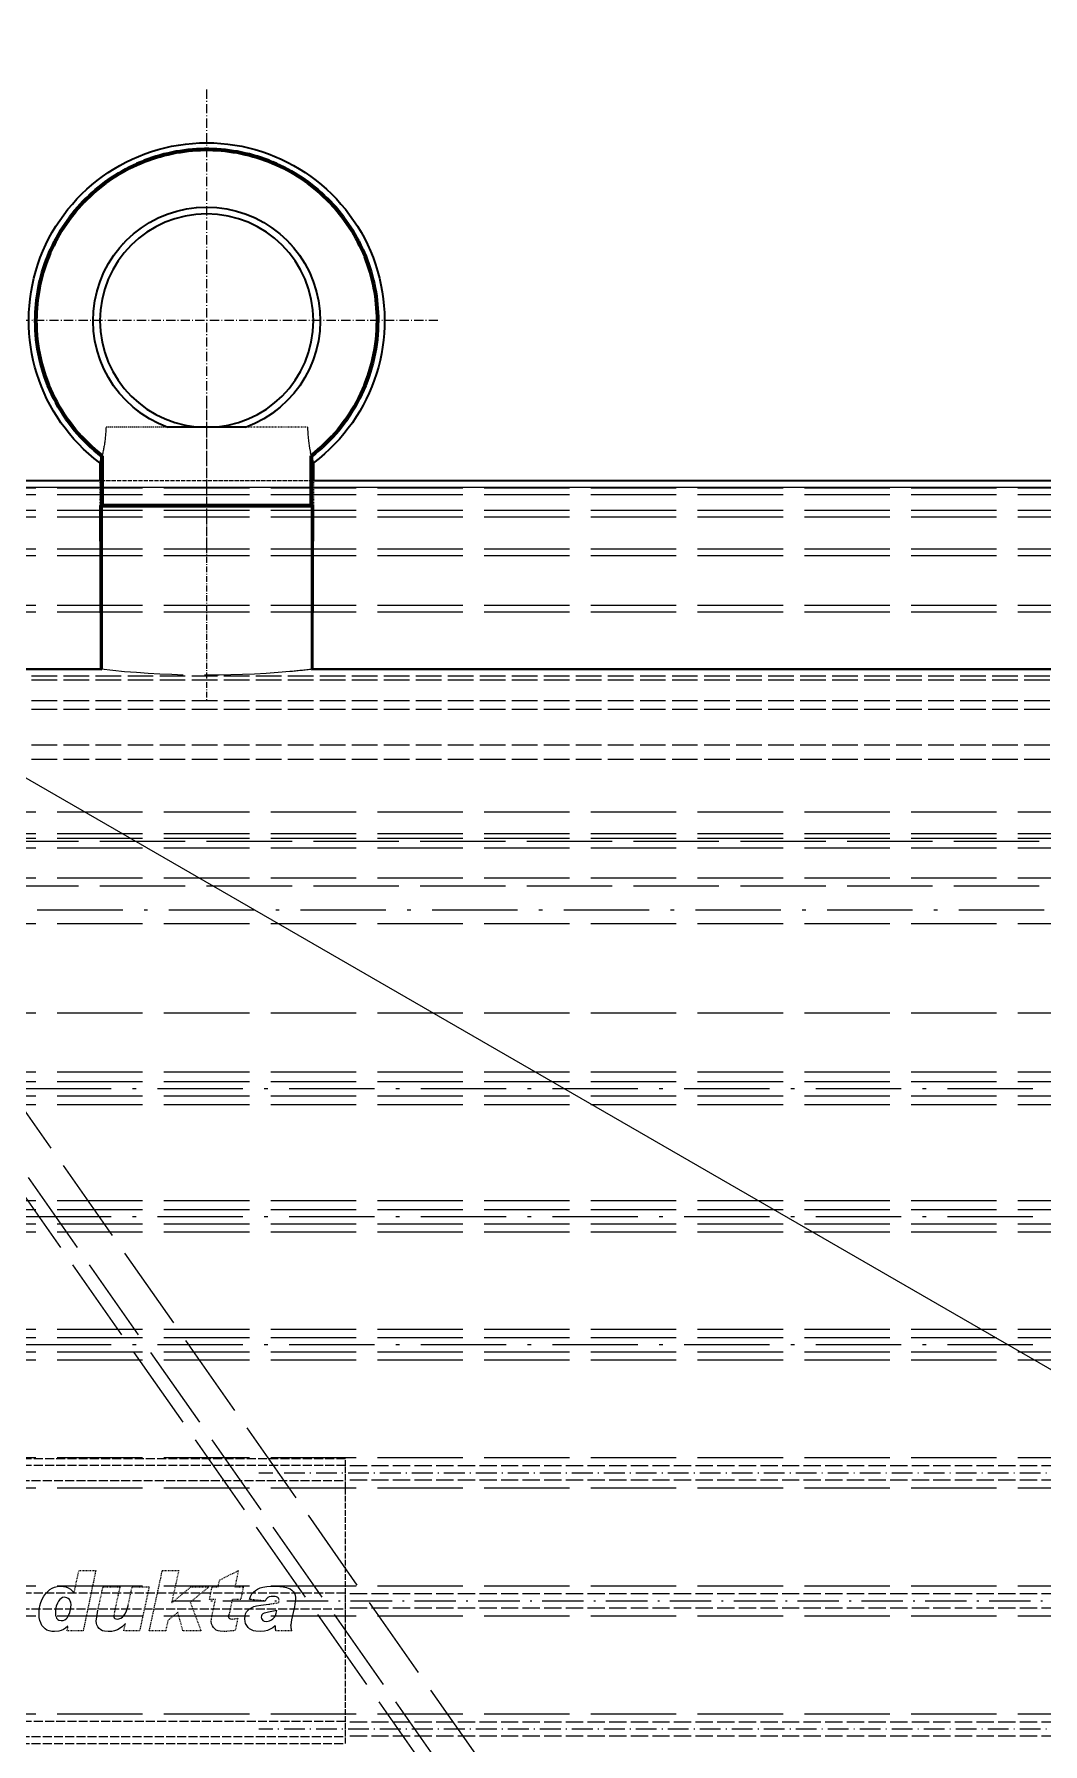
# Model space of a CAD drawing. Header units: millimetres. Extents: x 5532 to 37795, y 3716 to 26531.
# Drawn here: x 17116.1 to 17257.8, y 12642.5 to 12882.8 of the extents above; entities that cross this region are included whole.
import ezdxf

# ---------------------------------------------------------------- set-up
doc = ezdxf.new("R2010")
doc.units = ezdxf.units.MM
doc.linetypes.add('DASHDOT', pattern=[18.5, 12, -3, 0.5, -3])
doc.linetypes.add('DASHED', pattern=[15, 12, -3])

# ---------------------------------------------------------------- blocks, each defined once
blk = doc.blocks.new('A$C55E021B5')
at = {"color": 7, "linetype": 'DASHED', "lineweight": 13}
for p, q in [((135.74, 250.5), (580, 884.97)), ((138.08, 250.5), (580, 881.62)), ((173.83, 313.61), (426.95, 675.11)), ((165.85, 627.66), (471.85, 627.66)), ((165.85, 627.57), (471.85, 627.57)), ((165.85, 626.62), (471.85, 626.62)), ((165.85, 626.62), (471.85, 626.62)), ((165.85, 624.42), (471.85, 624.42)), ((165.85, 623.46), (471.85, 623.46)), ((165.85, 623.46), (471.85, 623.46)), ((165.85, 619), (471.85, 619)), ((165.85, 618.04), (471.85, 618.04)), ((165.85, 618.04), (471.85, 618.04)), ((165.85, 611.07), (471.85, 611.07)), ((165.85, 610.11), (471.85, 610.11)), ((165.85, 610.11), (471.85, 610.11)), ((165.85, 581.99), (471.85, 581.99)), ((165.85, 578.96), (471.85, 578.96)), ((165.85, 578.33), (471.85, 578.33)), ((471.85, 577.95), (165.85, 577.95)), ((165.85, 576.96), (471.85, 576.96)), ((165.85, 572.75), (471.85, 572.75)), ((471.85, 571.67), (165.85, 571.67)), ((165.85, 566.32), (471.85, 566.32)), ((165.85, 553.76), (471.85, 553.76)), ((165.85, 545.47), (471.85, 545.47)), ((165.85, 544.11), (471.85, 544.11)), ((165.85, 542.11), (471.85, 542.11)), ((165.85, 540.89), (471.85, 540.89)), ((165.85, 527.36), (471.85, 527.36)), ((165.85, 526.11), (471.85, 526.11)), ((165.85, 524.11), (471.85, 524.11)), ((165.85, 522.95), (471.85, 522.95)), ((165.85, 509.29), (471.85, 509.29)), ((165.85, 508.11), (471.85, 508.11)), ((165.85, 506.11), (471.85, 506.11)), ((165.85, 504.99), (471.85, 504.99)), ((165.85, 491.25), (471.85, 491.25)), ((165.85, 487), (471.85, 487)), ((165.85, 473.23), (471.85, 473.23)), ((165.85, 469), (471.85, 469)), ((165.85, 455.22), (471.85, 455.22))]:
    blk.add_line(p, q, dxfattribs=at)
at = {"color": 7, "linetype": 'DASHDOT', "lineweight": 13, "ltscale": 0.108333}
blk.add_line((306.85, 683.61), (306.85, 618.61), dxfattribs=at)
at = {"color": 7, "lineweight": 140, "ltscale": 0.00096096}
for p, q in [((296.53, 672.83), (297.05, 673.07)), ((316.65, 673.07), (317.17, 672.83))]:
    blk.add_line(p, q, dxfattribs=at)
at = {"color": 7, "lineweight": 140, "ltscale": 0.000961319}
for p, q in [((297.05, 673.07), (297.58, 673.3)), ((309.44, 675.02), (310.01, 674.95))]:
    blk.add_line(p, q, dxfattribs=at)
at = {"color": 7, "lineweight": 140, "ltscale": 0.000960982}
for p, q in [((297.58, 673.3), (298.12, 673.51)), ((315.58, 673.51), (316.12, 673.3))]:
    blk.add_line(p, q, dxfattribs=at)
at = {"color": 7, "lineweight": 140, "ltscale": 0.000961041}
for p, q in [((298.12, 673.51), (298.66, 673.72)), ((315.04, 673.72), (315.58, 673.51))]:
    blk.add_line(p, q, dxfattribs=at)
at = {"color": 7, "lineweight": 140, "ltscale": 0.000960803}
for p, q in [((298.66, 673.72), (299.2, 673.91)), ((314.5, 673.91), (315.04, 673.72))]:
    blk.add_line(p, q, dxfattribs=at)
at = {"color": 7, "lineweight": 140, "ltscale": 0.000961}
for p, q in [((299.2, 673.91), (299.75, 674.08)), ((313.95, 674.08), (314.5, 673.91))]:
    blk.add_line(p, q, dxfattribs=at)
at = {"color": 7, "lineweight": 140, "ltscale": 0.00096052}
blk.add_line((299.75, 674.08), (300.3, 674.25), dxfattribs=at)
at = {"color": 7, "lineweight": 140, "ltscale": 0.000960892}
for p, q in [((300.3, 674.25), (300.86, 674.4)), ((312.84, 674.4), (313.4, 674.25))]:
    blk.add_line(p, q, dxfattribs=at)
at = {"color": 7, "lineweight": 140, "ltscale": 0.000961387}
blk.add_line((300.86, 674.4), (301.42, 674.53), dxfattribs=at)
at = {"color": 7, "lineweight": 140, "ltscale": 0.000960677}
for p, q in [((301.42, 674.53), (301.98, 674.66)), ((311.72, 674.66), (312.28, 674.53))]:
    blk.add_line(p, q, dxfattribs=at)
at = {"color": 7, "lineweight": 140, "ltscale": 0.000960606}
blk.add_line((301.98, 674.66), (302.55, 674.77), dxfattribs=at)
at = {"color": 7, "lineweight": 140, "ltscale": 0.000961148}
blk.add_line((302.55, 674.77), (303.12, 674.86), dxfattribs=at)
at = {"color": 7, "lineweight": 140, "ltscale": 0.0009613}
for p, q in [((303.12, 674.86), (303.69, 674.95)), ((294.01, 671.44), (294.5, 671.74))]:
    blk.add_line(p, q, dxfattribs=at)
at = {"color": 7, "lineweight": 140, "ltscale": 0.000960562}
blk.add_line((303.69, 674.95), (304.26, 675.02), dxfattribs=at)
at = {"color": 7, "lineweight": 140, "ltscale": 0.000961133}
blk.add_line((304.26, 675.02), (304.83, 675.07), dxfattribs=at)
at = {"color": 7, "lineweight": 140, "ltscale": 0.000960736}
blk.add_line((304.83, 675.07), (305.41, 675.11), dxfattribs=at)
at = {"color": 7, "lineweight": 140, "ltscale": 0.000960887}
for p, q in [((305.41, 675.11), (305.98, 675.14)), ((307.71, 675.14), (308.29, 675.11))]:
    blk.add_line(p, q, dxfattribs=at)
at = {"color": 7, "lineweight": 140, "ltscale": 0.000961585}
blk.add_line((305.98, 675.14), (306.56, 675.15), dxfattribs=at)
at = {"color": 7, "lineweight": 140, "ltscale": 0.000960541}
blk.add_line((306.56, 675.15), (307.14, 675.15), dxfattribs=at)
at = {"color": 7, "lineweight": 140, "ltscale": 0.000960823}
blk.add_line((307.14, 675.15), (307.71, 675.14), dxfattribs=at)
at = {"color": 7, "lineweight": 140, "ltscale": 0.000961497}
blk.add_line((308.29, 675.11), (308.86, 675.07), dxfattribs=at)
at = {"color": 7, "lineweight": 140, "ltscale": 0.000960374}
blk.add_line((308.86, 675.07), (309.44, 675.02), dxfattribs=at)
at = {"color": 7, "lineweight": 140, "ltscale": 0.0009606}
blk.add_line((310.01, 674.95), (310.58, 674.86), dxfattribs=at)
at = {"color": 7, "lineweight": 140, "ltscale": 0.000961084}
blk.add_line((310.58, 674.86), (311.15, 674.77), dxfattribs=at)
at = {"color": 7, "lineweight": 140, "ltscale": 0.000961355}
blk.add_line((311.15, 674.77), (311.72, 674.66), dxfattribs=at)
at = {"color": 7, "lineweight": 140, "ltscale": 0.000960646}
blk.add_line((312.28, 674.53), (312.84, 674.4), dxfattribs=at)
at = {"color": 7, "lineweight": 140, "ltscale": 0.000961252}
blk.add_line((313.4, 674.25), (313.95, 674.08), dxfattribs=at)
at = {"color": 7, "lineweight": 140, "ltscale": 0.00096077}
blk.add_line((316.12, 673.3), (316.65, 673.07), dxfattribs=at)
at = {"color": 7, "lineweight": 140, "ltscale": 0.000960651}
blk.add_line((292.58, 670.46), (293.05, 670.8), dxfattribs=at)
at = {"color": 7, "lineweight": 140, "ltscale": 0.000960943}
for p, q in [((293.05, 670.8), (293.52, 671.12)), ((320.18, 671.12), (320.65, 670.8))]:
    blk.add_line(p, q, dxfattribs=at)
at = {"color": 7, "lineweight": 140, "ltscale": 0.00096117}
blk.add_line((293.52, 671.12), (294.01, 671.44), dxfattribs=at)
at = {"color": 7, "lineweight": 140, "ltscale": 0.000960728}
blk.add_line((294.5, 671.74), (294.99, 672.03), dxfattribs=at)
at = {"color": 7, "lineweight": 140, "ltscale": 0.000960718}
for p, q in [((294.99, 672.03), (295.5, 672.31)), ((318.2, 672.31), (318.7, 672.03))]:
    blk.add_line(p, q, dxfattribs=at)
at = {"color": 7, "lineweight": 140, "ltscale": 0.000960768}
blk.add_line((295.5, 672.31), (296.01, 672.57), dxfattribs=at)
at = {"color": 7, "lineweight": 140, "ltscale": 0.00096101}
blk.add_line((296.01, 672.57), (296.53, 672.83), dxfattribs=at)
at = {"color": 7, "lineweight": 140, "ltscale": 0.000960843}
blk.add_line((317.17, 672.83), (317.69, 672.57), dxfattribs=at)
at = {"color": 7, "lineweight": 140, "ltscale": 0.000961445}
blk.add_line((317.69, 672.57), (318.2, 672.31), dxfattribs=at)
at = {"color": 7, "lineweight": 140, "ltscale": 0.00096092}
blk.add_line((318.7, 672.03), (319.2, 671.74), dxfattribs=at)
at = {"color": 7, "lineweight": 140, "ltscale": 0.000961101}
blk.add_line((319.2, 671.74), (319.69, 671.44), dxfattribs=at)
at = {"color": 7, "lineweight": 140, "ltscale": 0.00096053}
blk.add_line((319.69, 671.44), (320.18, 671.12), dxfattribs=at)
at = {"color": 7, "lineweight": 140, "ltscale": 0.00096127}
blk.add_line((320.65, 670.8), (321.12, 670.46), dxfattribs=at)
at = {"color": 7, "lineweight": 140, "ltscale": 0.00096056}
blk.add_line((289.55, 667.8), (289.95, 668.21), dxfattribs=at)
at = {"color": 7, "lineweight": 140, "ltscale": 0.000961508}
blk.add_line((289.95, 668.21), (290.37, 668.62), dxfattribs=at)
at = {"color": 7, "lineweight": 140, "ltscale": 0.000960587}
blk.add_line((290.37, 668.62), (290.79, 669.01), dxfattribs=at)
at = {"color": 7, "lineweight": 140, "ltscale": 0.000960731}
blk.add_line((290.79, 669.01), (291.22, 669.39), dxfattribs=at)
at = {"color": 7, "lineweight": 140, "ltscale": 0.000960922}
for p, q in [((291.22, 669.39), (291.67, 669.75)), ((322.03, 669.75), (322.47, 669.39))]:
    blk.add_line(p, q, dxfattribs=at)
at = {"color": 7, "lineweight": 140, "ltscale": 0.000961077}
for p, q in [((291.67, 669.75), (292.12, 670.11)), ((321.58, 670.11), (322.03, 669.75))]:
    blk.add_line(p, q, dxfattribs=at)
at = {"color": 7, "lineweight": 140, "ltscale": 0.000961081}
blk.add_line((292.12, 670.11), (292.58, 670.46), dxfattribs=at)
at = {"color": 7, "lineweight": 140, "ltscale": 0.000960473}
blk.add_line((321.12, 670.46), (321.58, 670.11), dxfattribs=at)
at = {"color": 7, "lineweight": 140, "ltscale": 0.000961305}
blk.add_line((322.47, 669.39), (322.91, 669.01), dxfattribs=at)
at = {"color": 7, "lineweight": 140, "ltscale": 0.000960845}
blk.add_line((322.91, 669.01), (323.33, 668.62), dxfattribs=at)
at = {"color": 7, "lineweight": 140, "ltscale": 0.000961243}
blk.add_line((323.33, 668.62), (323.75, 668.21), dxfattribs=at)
at = {"color": 7, "lineweight": 140, "ltscale": 0.000960832}
blk.add_line((323.75, 668.21), (324.15, 667.8), dxfattribs=at)
at = {"color": 7, "lineweight": 140, "ltscale": 0.000960822}
blk.add_line((287.67, 665.62), (288.03, 666.07), dxfattribs=at)
at = {"color": 7, "lineweight": 140, "ltscale": 0.000960987}
blk.add_line((288.03, 666.07), (288.39, 666.52), dxfattribs=at)
at = {"color": 7, "lineweight": 140, "ltscale": 0.000961004}
blk.add_line((288.39, 666.52), (288.76, 666.96), dxfattribs=at)
at = {"color": 7, "lineweight": 140, "ltscale": 0.000960876}
blk.add_line((288.76, 666.96), (289.15, 667.39), dxfattribs=at)
at = {"color": 7, "lineweight": 140, "ltscale": 0.000961239}
blk.add_line((289.15, 667.39), (289.55, 667.8), dxfattribs=at)
at = {"color": 7, "lineweight": 13, "ltscale": 0.001247}
for p, q in [((300.66, 665.82), (299.97, 665.51)), ((302.06, 666.33), (301.35, 666.09)), ((304.24, 666.86), (303.51, 666.72)), ((304.98, 666.96), (304.24, 666.86)), ((305.73, 667.03), (304.98, 666.96)), ((306.47, 667.07), (305.73, 667.03)), ((307.22, 667.07), (306.47, 667.07)), ((307.97, 667.03), (307.22, 667.07)), ((308.71, 666.96), (307.97, 667.03)), ((309.46, 666.86), (308.71, 666.96)), ((310.92, 666.54), (310.19, 666.72)), ((311.64, 666.33), (310.92, 666.54)), ((312.35, 666.09), (311.64, 666.33)), ((313.04, 665.82), (312.35, 666.09)), ((313.72, 665.51), (313.04, 665.82)), ((296.82, 663.52), (296.25, 663.04)), ((297.41, 663.98), (296.82, 663.52)), ((298.02, 664.41), (297.41, 663.98)), ((298.65, 664.81), (298.02, 664.41)), ((299.31, 665.17), (298.65, 664.81)), ((299.97, 665.51), (299.31, 665.17)), ((314.39, 665.17), (313.72, 665.51)), ((315.04, 664.81), (314.39, 665.17)), ((315.68, 664.41), (315.04, 664.81)), ((316.29, 663.98), (315.68, 664.41)), ((316.88, 663.52), (316.29, 663.98)), ((317.45, 663.04), (316.88, 663.52)), ((294.68, 661.43), (294.21, 660.85)), ((295.18, 661.99), (294.68, 661.43)), ((296.25, 663.04), (295.7, 662.53)), ((318, 662.53), (317.45, 663.04)), ((318.52, 661.99), (318, 662.53)), ((319.02, 661.43), (318.52, 661.99)), ((319.49, 660.85), (319.02, 661.43)), ((292.97, 658.98), (292.61, 658.32)), ((293.35, 659.63), (292.97, 658.98)), ((293.77, 660.25), (293.35, 659.63)), ((294.21, 660.85), (293.77, 660.25)), ((319.93, 660.25), (319.49, 660.85)), ((320.35, 659.63), (319.93, 660.25)), ((320.73, 658.98), (320.35, 659.63)), ((321.08, 658.32), (320.73, 658.98)), ((291.74, 656.26), (291.52, 655.54)), ((292, 656.96), (291.74, 656.26)), ((292.29, 657.65), (292, 656.96)), ((292.61, 658.32), (292.29, 657.65)), ((321.41, 657.65), (321.08, 658.32)), ((321.7, 656.96), (321.41, 657.65)), ((321.95, 656.26), (321.7, 656.96)), ((322.18, 655.54), (321.95, 656.26)), ((291.17, 654.09), (291.05, 653.35)), ((291.33, 654.82), (291.17, 654.09)), ((291.52, 655.54), (291.33, 654.82)), ((322.37, 654.82), (322.18, 655.54)), ((322.53, 654.09), (322.37, 654.82)), ((322.65, 653.35), (322.53, 654.09)), ((290.91, 651.86), (290.89, 651.11)), ((290.96, 652.61), (290.91, 651.86)), ((291.05, 653.35), (290.96, 652.61)), ((322.74, 652.61), (322.65, 653.35)), ((322.79, 651.86), (322.74, 652.61)), ((322.81, 651.11), (322.79, 651.86))]:
    blk.add_line(p, q, dxfattribs=at)
at = {"color": 7, "lineweight": 13, "ltscale": 0.001246}
for p, q in [((301.35, 666.09), (300.66, 665.82)), ((303.51, 666.72), (302.78, 666.54)), ((310.19, 666.72), (309.46, 666.86))]:
    blk.add_line(p, q, dxfattribs=at)
at = {"color": 7, "lineweight": 13, "ltscale": 0.001248}
for p, q in [((302.78, 666.54), (302.06, 666.33)), ((295.7, 662.53), (295.18, 661.99))]:
    blk.add_line(p, q, dxfattribs=at)
at = {"color": 7, "lineweight": 140, "ltscale": 0.000960438}
blk.add_line((324.15, 667.8), (324.55, 667.39), dxfattribs=at)
at = {"color": 7, "lineweight": 140, "ltscale": 0.000961386}
blk.add_line((324.55, 667.39), (324.93, 666.96), dxfattribs=at)
at = {"color": 7, "lineweight": 140, "ltscale": 0.000960508}
blk.add_line((324.93, 666.96), (325.31, 666.52), dxfattribs=at)
at = {"color": 7, "lineweight": 140, "ltscale": 0.000961469}
blk.add_line((325.31, 666.52), (325.67, 666.07), dxfattribs=at)
at = {"color": 7, "lineweight": 140, "ltscale": 0.000960354}
blk.add_line((325.67, 666.07), (326.02, 665.62), dxfattribs=at)
at = {"color": 7, "lineweight": 140, "ltscale": 0.000961566}
blk.add_line((286.08, 663.22), (286.37, 663.71), dxfattribs=at)
at = {"color": 7, "lineweight": 140, "ltscale": 0.000960439}
blk.add_line((286.37, 663.71), (286.68, 664.2), dxfattribs=at)
at = {"color": 7, "lineweight": 140, "ltscale": 0.000961411}
blk.add_line((286.68, 664.2), (287, 664.68), dxfattribs=at)
at = {"color": 7, "lineweight": 140, "ltscale": 0.000960725}
for p, q in [((287, 664.68), (287.33, 665.15)), ((326.37, 665.15), (326.7, 664.68))]:
    blk.add_line(p, q, dxfattribs=at)
at = {"color": 7, "lineweight": 140, "ltscale": 0.000960881}
blk.add_line((287.33, 665.15), (287.67, 665.62), dxfattribs=at)
at = {"color": 7, "lineweight": 140, "ltscale": 0.000961334}
blk.add_line((326.02, 665.62), (326.37, 665.15), dxfattribs=at)
at = {"color": 7, "lineweight": 140, "ltscale": 0.000960988}
blk.add_line((326.7, 664.68), (327.02, 664.2), dxfattribs=at)
at = {"color": 7, "lineweight": 140, "ltscale": 0.000960846}
blk.add_line((327.02, 664.2), (327.33, 663.71), dxfattribs=at)
at = {"color": 7, "lineweight": 140, "ltscale": 0.000961174}
blk.add_line((327.33, 663.71), (327.62, 663.22), dxfattribs=at)
at = {"color": 7, "lineweight": 140, "ltscale": 0.000960719}
for p, q in [((284.78, 660.65), (285.01, 661.17)), ((328.69, 661.17), (328.92, 660.65))]:
    blk.add_line(p, q, dxfattribs=at)
at = {"color": 7, "lineweight": 140, "ltscale": 0.000961342}
blk.add_line((285.01, 661.17), (285.26, 661.69), dxfattribs=at)
at = {"color": 7, "lineweight": 140, "ltscale": 0.000960819}
blk.add_line((285.26, 661.69), (285.52, 662.21), dxfattribs=at)
at = {"color": 7, "lineweight": 140, "ltscale": 0.000960833}
blk.add_line((285.52, 662.21), (285.79, 662.72), dxfattribs=at)
at = {"color": 7, "lineweight": 140, "ltscale": 0.000960747}
for p, q in [((285.79, 662.72), (286.08, 663.22)), ((327.62, 663.22), (327.91, 662.72))]:
    blk.add_line(p, q, dxfattribs=at)
at = {"color": 7, "lineweight": 140, "ltscale": 0.000961193}
blk.add_line((327.91, 662.72), (328.18, 662.21), dxfattribs=at)
at = {"color": 7, "lineweight": 140, "ltscale": 0.00096116}
blk.add_line((328.18, 662.21), (328.44, 661.69), dxfattribs=at)
at = {"color": 7, "lineweight": 140, "ltscale": 0.00096067}
blk.add_line((328.44, 661.69), (328.69, 661.17), dxfattribs=at)
at = {"color": 7, "lineweight": 140, "ltscale": 0.000960952}
blk.add_line((283.96, 658.49), (284.15, 659.03), dxfattribs=at)
at = {"color": 7, "lineweight": 140, "ltscale": 0.000960788}
blk.add_line((284.15, 659.03), (284.34, 659.58), dxfattribs=at)
at = {"color": 7, "lineweight": 140, "ltscale": 0.000961437}
blk.add_line((284.34, 659.58), (284.55, 660.11), dxfattribs=at)
at = {"color": 7, "lineweight": 140, "ltscale": 0.000960658}
blk.add_line((284.55, 660.11), (284.78, 660.65), dxfattribs=at)
at = {"color": 7, "lineweight": 140, "ltscale": 0.000961304}
blk.add_line((328.92, 660.65), (329.14, 660.11), dxfattribs=at)
at = {"color": 7, "lineweight": 140, "ltscale": 0.000960804}
blk.add_line((329.14, 660.11), (329.35, 659.58), dxfattribs=at)
at = {"color": 7, "lineweight": 140, "ltscale": 0.000961048}
for p, q in [((329.35, 659.58), (329.55, 659.03)), ((283.36, 656.26), (283.49, 656.82))]:
    blk.add_line(p, q, dxfattribs=at)
at = {"color": 7, "lineweight": 140, "ltscale": 0.000960709}
blk.add_line((329.55, 659.03), (329.73, 658.49), dxfattribs=at)
at = {"color": 7, "lineweight": 140, "ltscale": 0.000960985}
for p, q in [((283.25, 655.7), (283.36, 656.26)), ((330.33, 656.26), (330.45, 655.7))]:
    blk.add_line(p, q, dxfattribs=at)
at = {"color": 7, "lineweight": 140, "ltscale": 0.000960931}
blk.add_line((283.49, 656.82), (283.64, 657.38), dxfattribs=at)
at = {"color": 7, "lineweight": 140, "ltscale": 0.000960632}
blk.add_line((283.64, 657.38), (283.79, 657.94), dxfattribs=at)
at = {"color": 7, "lineweight": 140, "ltscale": 0.00096106}
for p, q in [((283.79, 657.94), (283.96, 658.49)), ((329.73, 658.49), (329.9, 657.94))]:
    blk.add_line(p, q, dxfattribs=at)
at = {"color": 7, "lineweight": 140, "ltscale": 0.000960999}
blk.add_line((329.9, 657.94), (330.06, 657.38), dxfattribs=at)
at = {"color": 7, "lineweight": 140, "ltscale": 0.000960751}
blk.add_line((330.06, 657.38), (330.2, 656.82), dxfattribs=at)
at = {"color": 7, "lineweight": 140, "ltscale": 0.000960875}
blk.add_line((330.2, 656.82), (330.33, 656.26), dxfattribs=at)
at = {"color": 7, "lineweight": 140, "ltscale": 0.000961198}
for p, q in [((282.92, 653.42), (282.98, 653.99)), ((330.72, 653.99), (330.78, 653.42))]:
    blk.add_line(p, q, dxfattribs=at)
at = {"color": 7, "lineweight": 140, "ltscale": 0.000960812}
blk.add_line((282.98, 653.99), (283.05, 654.56), dxfattribs=at)
at = {"color": 7, "lineweight": 140, "ltscale": 0.000960805}
blk.add_line((283.05, 654.56), (283.14, 655.13), dxfattribs=at)
at = {"color": 7, "lineweight": 140, "ltscale": 0.000961118}
blk.add_line((283.14, 655.13), (283.25, 655.7), dxfattribs=at)
at = {"color": 7, "lineweight": 140, "ltscale": 0.000961254}
blk.add_line((330.45, 655.7), (330.55, 655.13), dxfattribs=at)
at = {"color": 7, "lineweight": 140, "ltscale": 0.000960686}
blk.add_line((330.55, 655.13), (330.64, 654.56), dxfattribs=at)
at = {"color": 7, "lineweight": 140, "ltscale": 0.000960913}
blk.add_line((330.64, 654.56), (330.72, 653.99), dxfattribs=at)
at = {"color": 7, "lineweight": 140, "ltscale": 0.000961154}
for p, q in [((282.81, 651.69), (282.83, 652.27)), ((330.86, 652.27), (330.88, 651.69))]:
    blk.add_line(p, q, dxfattribs=at)
at = {"color": 7, "lineweight": 140, "ltscale": 0.000960618}
blk.add_line((282.81, 651.11), (282.81, 651.69), dxfattribs=at)
at = {"color": 7, "lineweight": 140, "ltscale": 0.00096072}
blk.add_line((282.83, 652.27), (282.87, 652.84), dxfattribs=at)
at = {"color": 7, "lineweight": 140, "ltscale": 0.000960898}
blk.add_line((282.87, 652.84), (282.92, 653.42), dxfattribs=at)
at = {"color": 7, "lineweight": 140, "ltscale": 0.000960834}
blk.add_line((330.78, 653.42), (330.83, 652.84), dxfattribs=at)
at = {"color": 7, "lineweight": 140, "ltscale": 0.000960766}
blk.add_line((330.83, 652.84), (330.86, 652.27), dxfattribs=at)
at = {"color": 7, "lineweight": 140, "ltscale": 0.000960609}
blk.add_line((330.88, 651.69), (330.89, 651.11), dxfattribs=at)
at = {"color": 7, "linetype": 'DASHDOT', "lineweight": 13, "ltscale": 0.108334}
blk.add_line((274.35, 651.11), (339.35, 651.11), dxfattribs=at)
at = {"color": 7, "lineweight": 140, "ltscale": 0.001108}
for p, q in [((282.82, 650.45), (282.81, 651.11)), ((282.84, 649.78), (282.82, 650.45)), ((282.89, 649.12), (282.84, 649.78)), ((282.95, 648.46), (282.89, 649.12)), ((330.81, 649.12), (330.74, 648.46)), ((330.85, 649.78), (330.81, 649.12)), ((330.88, 650.45), (330.85, 649.78)), ((330.89, 651.11), (330.88, 650.45)), ((283.04, 647.8), (282.95, 648.46)), ((283.14, 647.14), (283.04, 647.8)), ((283.25, 646.49), (283.14, 647.14)), ((283.39, 645.84), (283.25, 646.49)), ((330.44, 646.49), (330.31, 645.84)), ((330.56, 647.14), (330.44, 646.49)), ((330.66, 647.8), (330.56, 647.14)), ((330.74, 648.46), (330.66, 647.8)), ((283.55, 645.19), (283.39, 645.84)), ((283.72, 644.55), (283.55, 645.19)), ((283.91, 643.91), (283.72, 644.55)), ((329.98, 644.55), (329.79, 643.91)), ((330.15, 645.19), (329.98, 644.55)), ((330.31, 645.84), (330.15, 645.19)), ((284.12, 643.28), (283.91, 643.91)), ((284.34, 642.65), (284.12, 643.28)), ((284.59, 642.04), (284.34, 642.65)), ((284.84, 641.42), (284.59, 642.04)), ((329.11, 642.04), (328.85, 641.42)), ((329.35, 642.65), (329.11, 642.04)), ((329.58, 643.28), (329.35, 642.65)), ((329.79, 643.91), (329.58, 643.28)), ((285.12, 640.82), (284.84, 641.42)), ((285.41, 640.22), (285.12, 640.82)), ((285.72, 639.63), (285.41, 640.22)), ((286.05, 639.05), (285.72, 639.63)), ((327.97, 639.63), (327.65, 639.05)), ((328.28, 640.22), (327.97, 639.63)), ((328.58, 640.82), (328.28, 640.22)), ((328.85, 641.42), (328.58, 640.82)), ((286.39, 638.48), (286.05, 639.05)), ((286.75, 637.92), (286.39, 638.48)), ((287.12, 637.37), (286.75, 637.92)), ((287.51, 636.83), (287.12, 637.37)), ((326.58, 637.37), (326.19, 636.83)), ((326.95, 637.92), (326.58, 637.37)), ((327.31, 638.48), (326.95, 637.92)), ((327.65, 639.05), (327.31, 638.48)), ((287.91, 636.3), (287.51, 636.83)), ((288.33, 635.78), (287.91, 636.3)), ((288.76, 635.28), (288.33, 635.78)), ((289.2, 634.78), (288.76, 635.28)), ((289.66, 634.3), (289.2, 634.78)), ((324.5, 634.78), (324.04, 634.3)), ((324.94, 635.28), (324.5, 634.78)), ((325.37, 635.78), (324.94, 635.28)), ((325.79, 636.3), (325.37, 635.78)), ((326.19, 636.83), (325.79, 636.3)), ((290.13, 633.83), (289.66, 634.3)), ((290.61, 633.38), (290.13, 633.83)), ((291.11, 632.94), (290.61, 633.38)), ((291.62, 632.51), (291.11, 632.94)), ((292.14, 632.09), (291.62, 632.51)), ((322.08, 632.51), (321.56, 632.09)), ((322.59, 632.94), (322.08, 632.51)), ((323.08, 633.38), (322.59, 632.94)), ((323.57, 633.83), (323.08, 633.38)), ((324.04, 634.3), (323.57, 633.83))]:
    blk.add_line(p, q, dxfattribs=at)
at = {"color": 7, "lineweight": 13, "ltscale": 0.000985506}
for p, q in [((290.89, 651.11), (290.9, 650.52)), ((322.8, 650.52), (322.81, 651.11))]:
    blk.add_line(p, q, dxfattribs=at)
at = {"color": 7, "lineweight": 13, "ltscale": 0.000985681}
blk.add_line((290.9, 650.52), (290.93, 649.93), dxfattribs=at)
at = {"color": 7, "lineweight": 13, "ltscale": 0.000985402}
blk.add_line((290.93, 649.93), (290.99, 649.34), dxfattribs=at)
at = {"color": 7, "lineweight": 13, "ltscale": 0.000985217}
for p, q in [((290.99, 649.34), (291.07, 648.76)), ((322.63, 648.76), (322.71, 649.34))]:
    blk.add_line(p, q, dxfattribs=at)
at = {"color": 7, "lineweight": 13, "ltscale": 0.000985332}
blk.add_line((322.71, 649.34), (322.76, 649.93), dxfattribs=at)
at = {"color": 7, "lineweight": 13, "ltscale": 0.000985343}
blk.add_line((322.76, 649.93), (322.8, 650.52), dxfattribs=at)
at = {"color": 7, "lineweight": 13, "ltscale": 0.000985226}
blk.add_line((291.07, 648.76), (291.16, 648.17), dxfattribs=at)
at = {"color": 7, "lineweight": 13, "ltscale": 0.000985601}
blk.add_line((291.16, 648.17), (291.28, 647.59), dxfattribs=at)
at = {"color": 7, "lineweight": 13, "ltscale": 0.000985161}
for p, q in [((291.28, 647.59), (291.43, 647.02)), ((322.27, 647.02), (322.41, 647.59))]:
    blk.add_line(p, q, dxfattribs=at)
at = {"color": 7, "lineweight": 13, "ltscale": 0.000985309}
for p, q in [((291.43, 647.02), (291.59, 646.45)), ((322.11, 646.45), (322.27, 647.02))]:
    blk.add_line(p, q, dxfattribs=at)
at = {"color": 7, "lineweight": 13, "ltscale": 0.000985447}
blk.add_line((322.41, 647.59), (322.53, 648.17), dxfattribs=at)
at = {"color": 7, "lineweight": 13, "ltscale": 0.000985353}
blk.add_line((322.53, 648.17), (322.63, 648.76), dxfattribs=at)
at = {"color": 7, "lineweight": 13, "ltscale": 0.00098534}
for p, q in [((291.59, 646.45), (291.77, 645.89)), ((321.93, 645.89), (322.11, 646.45)), ((320.71, 643.2), (320.99, 643.72))]:
    blk.add_line(p, q, dxfattribs=at)
at = {"color": 7, "lineweight": 13, "ltscale": 0.00098504}
blk.add_line((291.77, 645.89), (291.97, 645.33), dxfattribs=at)
at = {"color": 7, "lineweight": 13, "ltscale": 0.000985381}
blk.add_line((291.97, 645.33), (292.2, 644.79), dxfattribs=at)
at = {"color": 7, "lineweight": 13, "ltscale": 0.000985383}
for p, q in [((292.2, 644.79), (292.44, 644.25)), ((321.25, 644.25), (321.5, 644.79))]:
    blk.add_line(p, q, dxfattribs=at)
at = {"color": 7, "lineweight": 13, "ltscale": 0.000985377}
for p, q in [((292.44, 644.25), (292.71, 643.72)), ((320.99, 643.72), (321.25, 644.25))]:
    blk.add_line(p, q, dxfattribs=at)
at = {"color": 7, "lineweight": 13, "ltscale": 0.000985092}
blk.add_line((321.5, 644.79), (321.72, 645.33), dxfattribs=at)
at = {"color": 7, "lineweight": 13, "ltscale": 0.000985303}
blk.add_line((321.72, 645.33), (321.93, 645.89), dxfattribs=at)
at = {"color": 7, "lineweight": 13, "ltscale": 0.000985005}
blk.add_line((292.71, 643.72), (292.99, 643.2), dxfattribs=at)
at = {"color": 7, "lineweight": 13, "ltscale": 0.000985318}
for p, q in [((292.99, 643.2), (293.29, 642.69)), ((320.4, 642.69), (320.71, 643.2))]:
    blk.add_line(p, q, dxfattribs=at)
at = {"color": 7, "lineweight": 13, "ltscale": 0.000985623}
for p, q in [((293.29, 642.69), (293.61, 642.2)), ((320.08, 642.2), (320.4, 642.69))]:
    blk.add_line(p, q, dxfattribs=at)
at = {"color": 7, "lineweight": 13, "ltscale": 0.000985163}
for p, q in [((293.61, 642.2), (293.95, 641.71)), ((319.74, 641.71), (320.08, 642.2))]:
    blk.add_line(p, q, dxfattribs=at)
at = {"color": 7, "lineweight": 13, "ltscale": 0.000985424}
blk.add_line((293.95, 641.71), (294.31, 641.24), dxfattribs=at)
at = {"color": 7, "lineweight": 13, "ltscale": 0.00098512}
blk.add_line((319.39, 641.24), (319.74, 641.71), dxfattribs=at)
at = {"color": 7, "lineweight": 13, "ltscale": 0.000984898}
blk.add_line((294.31, 641.24), (294.68, 640.78), dxfattribs=at)
at = {"color": 7, "lineweight": 13, "ltscale": 0.000985426}
blk.add_line((294.68, 640.78), (295.08, 640.34), dxfattribs=at)
at = {"color": 7, "lineweight": 13, "ltscale": 0.000985153}
blk.add_line((295.08, 640.34), (295.48, 639.91), dxfattribs=at)
at = {"color": 7, "lineweight": 13, "ltscale": 0.000985694}
blk.add_line((295.48, 639.91), (295.91, 639.5), dxfattribs=at)
at = {"color": 7, "lineweight": 13, "ltscale": 0.000985155}
for p, q in [((295.91, 639.5), (296.34, 639.1)), ((317.35, 639.1), (317.79, 639.5))]:
    blk.add_line(p, q, dxfattribs=at)
at = {"color": 7, "linetype": 'DASHDOT', "lineweight": 13, "ltscale": 0.069722}
blk.add_line((306.85, 639.6), (306.85, 597.77), dxfattribs=at)
at = {"color": 7, "lineweight": 13, "ltscale": 0.000985149}
blk.add_line((317.79, 639.5), (318.21, 639.91), dxfattribs=at)
at = {"color": 7, "lineweight": 13, "ltscale": 0.000985679}
blk.add_line((318.21, 639.91), (318.62, 640.34), dxfattribs=at)
at = {"color": 7, "lineweight": 13, "ltscale": 0.000984922}
blk.add_line((318.62, 640.34), (319.01, 640.78), dxfattribs=at)
at = {"color": 7, "lineweight": 13, "ltscale": 0.000985676}
blk.add_line((319.01, 640.78), (319.39, 641.24), dxfattribs=at)
at = {"color": 7, "lineweight": 13, "ltscale": 0.000985453}
for p, q in [((296.34, 639.1), (296.8, 638.72)), ((316.9, 638.72), (317.35, 639.1))]:
    blk.add_line(p, q, dxfattribs=at)
at = {"color": 7, "lineweight": 13, "ltscale": 0.000984846}
blk.add_line((296.8, 638.72), (297.26, 638.36), dxfattribs=at)
at = {"color": 7, "lineweight": 13, "ltscale": 0.000985716}
blk.add_line((297.26, 638.36), (297.74, 638.01), dxfattribs=at)
at = {"color": 7, "lineweight": 13, "ltscale": 0.000985216}
blk.add_line((297.74, 638.01), (298.23, 637.68), dxfattribs=at)
at = {"color": 7, "lineweight": 13, "ltscale": 0.000985642}
for p, q in [((298.23, 637.68), (298.74, 637.37)), ((314.96, 637.37), (315.47, 637.68))]:
    blk.add_line(p, q, dxfattribs=at)
at = {"color": 7, "lineweight": 13, "ltscale": 0.000985307}
blk.add_line((298.74, 637.37), (299.25, 637.08), dxfattribs=at)
at = {"color": 7, "lineweight": 13, "ltscale": 0.000984623}
blk.add_line((299.25, 637.08), (299.77, 636.81), dxfattribs=at)
at = {"color": 7, "lineweight": 13, "ltscale": 0.000985476}
blk.add_line((313.92, 636.81), (314.45, 637.08), dxfattribs=at)
at = {"color": 7, "lineweight": 13, "ltscale": 0.000985119}
blk.add_line((314.45, 637.08), (314.96, 637.37), dxfattribs=at)
at = {"color": 7, "lineweight": 13, "ltscale": 0.000985428}
blk.add_line((315.47, 637.68), (315.96, 638.01), dxfattribs=at)
at = {"color": 7, "lineweight": 13, "ltscale": 0.000984874}
blk.add_line((315.96, 638.01), (316.44, 638.36), dxfattribs=at)
at = {"color": 7, "lineweight": 13, "ltscale": 0.000985448}
blk.add_line((316.44, 638.36), (316.9, 638.72), dxfattribs=at)
at = {"color": 7, "linetype": 'DASHED', "lineweight": 13, "ltscale": 0.006339}
blk.add_line((292.69, 636.11), (296.5, 636.11), dxfattribs=at)
at = {"color": 7, "linetype": 'DASHED', "lineweight": 13, "ltscale": 0.009126}
blk.add_line((296.5, 636.11), (301.97, 636.11), dxfattribs=at)
at = {"color": 7, "lineweight": 13, "ltscale": 0.000985293}
for p, q in [((299.77, 636.81), (300.31, 636.56)), ((313.39, 636.56), (313.92, 636.81))]:
    blk.add_line(p, q, dxfattribs=at)
at = {"color": 7, "lineweight": 13, "ltscale": 0.00098561}
blk.add_line((300.31, 636.56), (300.85, 636.32), dxfattribs=at)
at = {"color": 7, "lineweight": 13, "ltscale": 0.000985582}
for p, q in [((300.85, 636.32), (301.4, 636.11)), ((312.29, 636.11), (312.84, 636.32))]:
    blk.add_line(p, q, dxfattribs=at)
at = {"color": 7, "lineweight": 35, "ltscale": 0.018147}
blk.add_line((301.4, 636.11), (312.29, 636.11), dxfattribs=at)
at = {"color": 7, "lineweight": 13, "ltscale": 0.018147}
blk.add_line((301.4, 636.11), (312.29, 636.11), dxfattribs=at)
at = {"color": 7, "linetype": 'DASHED', "lineweight": 13, "ltscale": 0.01452}
blk.add_line((312.29, 636.11), (321, 636.11), dxfattribs=at)
at = {"color": 7, "lineweight": 13, "ltscale": 0.000984909}
blk.add_line((312.84, 636.32), (313.39, 636.56), dxfattribs=at)
at = {"color": 7, "lineweight": 35, "ltscale": 0.011636}
for p, q in [((292.14, 632.09), (292.14, 625.11)), ((321.56, 632.09), (321.56, 625.11))]:
    blk.add_line(p, q, dxfattribs=at)
at = {"color": 7, "lineweight": 140, "ltscale": 0.011636}
for p, q in [((292.14, 625.11), (292.14, 632.09)), ((321.56, 632.09), (321.56, 625.11))]:
    blk.add_line(p, q, dxfattribs=at)
at = {"color": 7, "lineweight": 35, "ltscale": 0.004167}
for p, q in [((291.85, 631.11), (291.85, 628.61)), ((321.85, 631.11), (321.85, 628.61))]:
    blk.add_line(p, q, dxfattribs=at)
at = {"color": 7, "lineweight": 35, "ltscale": 0.21}
blk.add_line((165.85, 628.61), (291.85, 628.61), dxfattribs=at)
at = {"color": 7, "lineweight": 13, "ltscale": 0.289167}
blk.add_line((165.85, 627.66), (339.35, 627.66), dxfattribs=at)
at = {"color": 7, "linetype": 'DASHED', "lineweight": 13, "ltscale": 0.05}
blk.add_line((291.85, 628.61), (321.85, 628.61), dxfattribs=at)
at = {"color": 7, "linetype": 'DASHED', "lineweight": 13, "ltscale": 0.005833}
for p, q in [((291.85, 628.61), (291.85, 625.11)), ((321.85, 628.61), (321.85, 625.11))]:
    blk.add_line(p, q, dxfattribs=at)
at = {"color": 7, "lineweight": 35, "ltscale": 0.029167}
blk.add_line((321.85, 628.61), (339.35, 628.61), dxfattribs=at)
at = {"color": 7, "linetype": 'DASHED', "lineweight": 13, "ltscale": 6.86646e-05}
for p, q in [((291.89, 625.11), (291.85, 625.11)), ((321.85, 625.11), (321.81, 625.11))]:
    blk.add_line(p, q, dxfattribs=at)
at = {"color": 7, "lineweight": 35, "ltscale": 0.000417328}
blk.add_line((292.14, 625.11), (291.89, 625.11), dxfattribs=at)
blk.add_line((292.14, 625.11), (291.89, 625.11), dxfattribs=at)
at = {"color": 7, "lineweight": 35, "ltscale": 0.049029}
blk.add_line((292.14, 625.11), (321.56, 625.11), dxfattribs=at)
blk.add_line((292.14, 625.11), (321.56, 625.11), dxfattribs=at)
at = {"color": 7, "lineweight": 35, "ltscale": 0.038388}
for p, q in [((292.14, 625.11), (292.14, 602.08)), ((321.56, 625.11), (321.56, 602.08))]:
    blk.add_line(p, q, dxfattribs=at)
at = {"color": 7, "lineweight": 140, "ltscale": 0.049029}
blk.add_line((321.56, 625.11), (292.14, 625.11), dxfattribs=at)
at = {"color": 7, "lineweight": 35, "ltscale": 0.000416565}
blk.add_line((321.81, 625.11), (321.56, 625.11), dxfattribs=at)
blk.add_line((321.81, 625.11), (321.56, 625.11), dxfattribs=at)
at = {"color": 7, "lineweight": 13, "ltscale": 0.371198}
blk.add_line((358.73, 602.11), (165.85, 490.75), dxfattribs=at)
at = {"color": 7, "linetype": 'DASHED', "lineweight": 13, "ltscale": 0.21025}
blk.add_line((165.85, 602.1), (292, 602.1), dxfattribs=at)
at = {"color": 7, "lineweight": 35, "ltscale": 0.21025}
blk.add_line((165.85, 602.1), (292, 602.1), dxfattribs=at)
at = {"color": 7, "lineweight": 35, "ltscale": 0.210486}
blk.add_line((165.85, 602.08), (292.14, 602.08), dxfattribs=at)
at = {"color": 7, "linetype": 'DASHED', "lineweight": 13, "ltscale": 0.3}
for p, q in [((165.85, 601.15), (345.85, 601.15)), ((165.85, 600.56), (345.85, 600.56)), ((165.85, 597.66), (345.85, 597.66)), ((165.85, 596.43), (345.85, 596.43)), ((165.85, 591.42), (345.85, 591.42)), ((165.85, 589.42), (345.85, 589.42))]:
    blk.add_line(p, q, dxfattribs=at)
at = {"color": 7, "lineweight": 35, "ltscale": 0.000237213}
for p, q in [((292.14, 602.08), (292, 602.1)), ((321.7, 602.1), (321.56, 602.08))]:
    blk.add_line(p, q, dxfattribs=at)
at = {"color": 7, "lineweight": 35, "ltscale": 0.040485}
blk.add_line((321.56, 602.08), (345.85, 602.08), dxfattribs=at)
at = {"color": 7, "linetype": 'DASHED', "lineweight": 13, "ltscale": 0.04025}
blk.add_line((321.7, 602.1), (345.85, 602.1), dxfattribs=at)
at = {"color": 7, "lineweight": 35, "ltscale": 0.04025}
blk.add_line((321.7, 602.1), (345.85, 602.1), dxfattribs=at)
at = {"color": 7, "linetype": 'DASHDOT', "lineweight": 13}
for p, q in [((133.65, 568.23), (520.05, 568.23)), ((135.25, 543.11), (502.45, 543.11)), ((135.25, 525.11), (502.45, 525.11)), ((135.25, 507.11), (502.45, 507.11))]:
    blk.add_line(p, q, dxfattribs=at)
at = {"color": 7, "linetype": 'DASHED', "lineweight": 13, "ltscale": 0.066667}
blk.add_line((287.35, 451.11), (287.35, 491.11), dxfattribs=at)
at = {"color": 7, "linetype": 'DASHED', "lineweight": 13, "ltscale": 0.105}
for p, q in [((287.35, 491.11), (350.35, 491.11)), ((287.35, 490.16), (350.35, 490.16)), ((350.35, 488.07), (287.35, 488.07)), ((287.35, 472.2), (350.35, 472.2)), ((350.35, 470.02), (287.35, 470.02)), ((287.35, 454.16), (350.35, 454.16)), ((350.35, 452.07), (287.35, 452.07)), ((350.35, 451.11), (287.35, 451.11))]:
    blk.add_line(p, q, dxfattribs=at)
at = {"color": 7, "linetype": 'DASHDOT', "lineweight": 13, "ltscale": 0.243001}
for p, q in [((153.7, 489.11), (299.5, 489.11)), ((153.7, 453.11), (299.5, 453.11))]:
    blk.add_line(p, q, dxfattribs=at)
at = {"color": 7, "linetype": 'DASHED', "lineweight": 13, "ltscale": 0.2025}
for p, q in [((165.85, 490.11), (287.35, 490.11)), ((165.85, 488.11), (287.35, 488.11)), ((165.85, 472.11), (287.35, 472.11)), ((165.85, 470.11), (287.35, 470.11)), ((165.85, 454.11), (287.35, 454.11)), ((165.85, 452.11), (287.35, 452.11))]:
    blk.add_line(p, q, dxfattribs=at)
at = {"color": 7, "linetype": 'DASHED', "lineweight": 13, "ltscale": 0.003476}
for p, q in [((287.35, 488.07), (287.35, 490.16)), ((287.35, 452.07), (287.35, 454.16))]:
    blk.add_line(p, q, dxfattribs=at)
at = {"color": 7, "linetype": 'DASHED', "lineweight": 13, "ltscale": 0.004947}
blk.add_line((305.04, 474.06), (302.4, 475.4), dxfattribs=at)
at = {"color": 7, "linetype": 'DASHED', "lineweight": 13, "ltscale": 0.003942}
blk.add_line((302.4, 475.4), (302.88, 473.09), dxfattribs=at)
at = {"color": 7, "linetype": 'DASHED', "lineweight": 13, "ltscale": 0.001662}
blk.add_line((305.25, 473.09), (305.04, 474.06), dxfattribs=at)
at = {"color": 7, "linetype": 'DASHED', "lineweight": 13, "ltscale": 0.003837}
blk.add_line((313.08, 475.39), (310.78, 475.39), dxfattribs=at)
at = {"color": 7, "linetype": 'DASHED', "lineweight": 13, "ltscale": 0.007689}
blk.add_line((310.78, 475.39), (311.78, 470.89), dxfattribs=at)
at = {"color": 7, "linetype": 'DASHED', "lineweight": 13, "ltscale": 0.014436}
blk.add_line((314.91, 466.93), (313.08, 475.39), dxfattribs=at)
at = {"color": 7, "linetype": 'DASHED', "lineweight": 13, "ltscale": 0.003945}
blk.add_line((324.81, 475.39), (322.44, 475.39), dxfattribs=at)
at = {"color": 7, "linetype": 'DASHED', "lineweight": 13, "ltscale": 0.014412}
blk.add_line((322.44, 475.39), (324.2, 466.93), dxfattribs=at)
at = {"color": 7, "linetype": 'DASHED', "lineweight": 13, "ltscale": 0.005347}
blk.add_line((325.48, 472.26), (324.81, 475.39), dxfattribs=at)
at = {"color": 7, "linetype": 'DASHDOT', "lineweight": 13, "ltscale": 0.485001}
blk.add_line((20.6, 471.11), (311.6, 471.11), dxfattribs=at)
at = {"color": 7, "linetype": 'DASHED', "lineweight": 13, "ltscale": 0.003627}
blk.add_line((287.35, 470.02), (287.35, 472.2), dxfattribs=at)
at = {"color": 7, "linetype": 'DASHED', "lineweight": 13, "ltscale": 0.00066727}
blk.add_line((296.72, 470.89), (296.66, 471.28), dxfattribs=at)
at = {"color": 7, "linetype": 'DASHED', "lineweight": 13, "ltscale": 0.003687}
blk.add_line((298.63, 471.11), (300.83, 471.35), dxfattribs=at)
at = {"color": 7, "linetype": 'DASHED', "lineweight": 13, "ltscale": 0.00195}
blk.add_line((302.88, 473.09), (301.71, 473.09), dxfattribs=at)
at = {"color": 7, "linetype": 'DASHED', "lineweight": 13, "ltscale": 0.002989}
blk.add_line((301.71, 473.09), (302.06, 471.33), dxfattribs=at)
at = {"color": 7, "linetype": 'DASHED', "lineweight": 13, "ltscale": 0.001993}
blk.add_line((302.06, 471.33), (303.26, 471.33), dxfattribs=at)
at = {"color": 7, "linetype": 'DASHED', "lineweight": 13, "ltscale": 0.003602}
blk.add_line((303.26, 471.33), (303.7, 469.21), dxfattribs=at)
at = {"color": 7, "linetype": 'DASHED', "lineweight": 13, "ltscale": 0.001414}
blk.add_line((306.1, 473.09), (305.25, 473.09), dxfattribs=at)
at = {"color": 7, "linetype": 'DASHED', "lineweight": 13, "ltscale": 0.00348}
blk.add_line((306.05, 469.28), (305.62, 471.33), dxfattribs=at)
at = {"color": 7, "linetype": 'DASHED', "lineweight": 13, "ltscale": 0.001369}
blk.add_line((305.62, 471.33), (306.44, 471.33), dxfattribs=at)
at = {"color": 7, "linetype": 'DASHED', "lineweight": 13, "ltscale": 0.002987}
blk.add_line((306.44, 471.33), (306.1, 473.09), dxfattribs=at)
at = {"color": 7, "linetype": 'DASHED', "lineweight": 13, "ltscale": 0.004215}
for p, q in [((309.08, 473.09), (306.55, 473.09)), ((307.65, 466.93), (310.18, 466.93))]:
    blk.add_line(p, q, dxfattribs=at)
at = {"color": 7, "linetype": 'DASHED', "lineweight": 13, "ltscale": 0.005606}
blk.add_line((306.55, 473.09), (309.16, 470.96), dxfattribs=at)
at = {"color": 7, "linetype": 'DASHED', "lineweight": 13, "ltscale": 0.005799}
blk.add_line((311.76, 470.86), (309.08, 473.09), dxfattribs=at)
at = {"color": 7, "linetype": 'DASHED', "lineweight": 13, "ltscale": 0.003983}
blk.add_line((317.33, 473.09), (314.94, 473.09), dxfattribs=at)
at = {"color": 7, "linetype": 'DASHED', "lineweight": 13, "ltscale": 0.0105}
blk.add_line((314.94, 473.09), (316.27, 466.93), dxfattribs=at)
at = {"color": 7, "linetype": 'DASHED', "lineweight": 13, "ltscale": 0.004529}
blk.add_line((317.9, 470.43), (317.33, 473.09), dxfattribs=at)
at = {"color": 7, "linetype": 'DASHED', "lineweight": 13, "ltscale": 0.003957}
blk.add_line((321.42, 473.09), (319.05, 473.09), dxfattribs=at)
at = {"color": 7, "linetype": 'DASHED', "lineweight": 13, "ltscale": 0.005103}
blk.add_line((319.05, 473.09), (319.71, 470.1), dxfattribs=at)
at = {"color": 7, "linetype": 'DASHED', "lineweight": 13, "ltscale": 0.005594}
blk.add_line((322.14, 469.81), (321.42, 473.09), dxfattribs=at)
at = {"color": 7, "linetype": 'DASHED', "lineweight": 13, "ltscale": 0.002312}
blk.add_line((298.09, 470.68), (296.72, 470.89), dxfattribs=at)
at = {"color": 7, "linetype": 'DASHED', "lineweight": 13, "ltscale": 0.001231}
blk.add_line((303.21, 468.58), (302.48, 468.69), dxfattribs=at)
at = {"color": 7, "linetype": 'DASHED', "lineweight": 13, "ltscale": 0.002929}
blk.add_line((302.48, 468.69), (302.84, 466.97), dxfattribs=at)
at = {"color": 7, "linetype": 'DASHED', "lineweight": 13, "ltscale": 0.001668}
blk.add_line((306.22, 468.3), (306.05, 469.28), dxfattribs=at)
at = {"color": 7, "linetype": 'DASHED', "lineweight": 13, "ltscale": 0.007168}
blk.add_line((309.16, 470.96), (307.65, 466.93), dxfattribs=at)
at = {"color": 7, "linetype": 'DASHED', "lineweight": 13, "ltscale": 0.004497}
blk.add_line((310.18, 466.93), (310.9, 469.53), dxfattribs=at)
at = {"color": 7, "linetype": 'DASHED', "lineweight": 13, "ltscale": 0.002979}
blk.add_line((310.9, 469.53), (312.29, 468.4), dxfattribs=at)
at = {"color": 7, "linetype": 'DASHED', "lineweight": 13, "ltscale": 6.32507e-05}
blk.add_line((311.78, 470.89), (311.76, 470.86), dxfattribs=at)
at = {"color": 7, "linetype": 'DASHED', "lineweight": 13, "ltscale": 0.00173}
blk.add_line((319.71, 470.1), (319.89, 469.07), dxfattribs=at)
at = {"color": 7, "linetype": 'DASHED', "lineweight": 13, "ltscale": 2.57492e-05}
blk.add_line((319.89, 469.07), (319.89, 469.06), dxfattribs=at)
at = {"color": 7, "linetype": 'DASHED', "lineweight": 13, "ltscale": 0.003717}
blk.add_line((294.9, 466.93), (297.13, 466.93), dxfattribs=at)
at = {"color": 7, "linetype": 'DASHED', "lineweight": 13, "ltscale": 0.00262}
blk.add_line((302.84, 466.97), (304.4, 466.82), dxfattribs=at)
at = {"color": 7, "linetype": 'DASHED', "lineweight": 13, "ltscale": 0.002505}
blk.add_line((312.29, 468.4), (312.61, 466.93), dxfattribs=at)
at = {"color": 7, "linetype": 'DASHED', "lineweight": 13, "ltscale": 0.003838}
blk.add_line((312.61, 466.93), (314.91, 466.93), dxfattribs=at)
at = {"color": 7, "linetype": 'DASHED', "lineweight": 13, "ltscale": 0.003694}
blk.add_line((316.27, 466.93), (318.49, 466.93), dxfattribs=at)
at = {"color": 7, "linetype": 'DASHED', "lineweight": 13, "ltscale": 6.0775e-05}
blk.add_line((318.27, 467.9), (318.3, 467.92), dxfattribs=at)
at = {"color": 7, "linetype": 'DASHED', "lineweight": 13, "ltscale": 0.001651}
blk.add_line((318.49, 466.93), (318.27, 467.9), dxfattribs=at)
at = {"color": 7, "linetype": 'DASHED', "lineweight": 13, "ltscale": 0.00376}
blk.add_line((324.2, 466.93), (326.45, 466.93), dxfattribs=at)
at = {"color": 7, "linetype": 'DASHED', "lineweight": 13, "ltscale": 6.29136e-05}
blk.add_line((326.34, 467.55), (326.36, 467.58), dxfattribs=at)
at = {"color": 7, "linetype": 'DASHED', "lineweight": 13, "ltscale": 0.00106}
blk.add_line((326.45, 466.93), (326.34, 467.55), dxfattribs=at)
at = {"color": 7, "linetype": 'DASHED', "lineweight": 13}
for points in [[(292.69, 636.11), (292.64, 635.15), (292.55, 634.21), (292.38, 633.18), (292.26, 632.59)], [(297.46, 473.2), (296.56, 473.16), (296.1, 473.11), (295.61, 473.01), (295.38, 472.94), (295.11, 472.82), (294.86, 472.64), (294.66, 472.43), (294.51, 472.2), (294.41, 471.92), (294.36, 471.63), (294.35, 471.42)], [(294.35, 471.42), (294.51, 470.28), (294.69, 469.52)], [(296.66, 471.28), (296.74, 471.51), (296.85, 471.61), (297.03, 471.7), (297.24, 471.75), (297.52, 471.77)], [(300.83, 471.35), (300.7, 471.74), (300.49, 472.11), (300.27, 472.38), (300, 472.61), (299.69, 472.8), (299.35, 472.95), (298.94, 473.06), (298.41, 473.15), (297.46, 473.2)], [(297.52, 471.77), (297.8, 471.75), (298.05, 471.69), (298.24, 471.61), (298.4, 471.48), (298.49, 471.36), (298.63, 471.11)], [(327.44, 473.2), (326.99, 473.16), (326.63, 473.09), (326.29, 472.96), (326, 472.78), (325.74, 472.56), (325.48, 472.26)], [(325.91, 470.58), (325.95, 470.94), (326.01, 471.12), (326.13, 471.32), (326.29, 471.47), (326.49, 471.59), (326.83, 471.66)], [(326.83, 471.66), (327.1, 471.61), (327.31, 471.49), (327.49, 471.33), (327.67, 471.1), (327.83, 470.8), (327.98, 470.39), (328.07, 469.95), (328.1, 469.42)], [(330.41, 469.35), (330.39, 469.89), (330.3, 470.42), (330.17, 470.9), (329.98, 471.36), (329.74, 471.78), (329.46, 472.17), (329.19, 472.47), (328.87, 472.74), (328.56, 472.93), (328.22, 473.07), (327.87, 473.16), (327.44, 473.2)], [(294.69, 469.52), (294.92, 468.48), (295.01, 467.78)], [(296.97, 469.79), (298.15, 469.57), (298.54, 469.47), (298.75, 469.4), (298.94, 469.3), (299.08, 469.16), (299.15, 469.04), (299.18, 468.86)], [(298.45, 468.25), (298.22, 468.27), (298, 468.34), (297.75, 468.46), (297.54, 468.61), (297.33, 468.83), (297.17, 469.1), (297.06, 469.4), (296.97, 469.79)], [(301.49, 468.6), (301.45, 469.05), (301.37, 469.34), (301.25, 469.58), (301.08, 469.79), (300.83, 470), (300.55, 470.18), (300.2, 470.33), (299.83, 470.43), (299.25, 470.53), (298.09, 470.68)], [(299.18, 468.86), (299.15, 468.65), (299.07, 468.5), (298.95, 468.38), (298.77, 468.3), (298.45, 468.25)], [(303.76, 468.91), (303.73, 468.77), (303.62, 468.66), (303.49, 468.61), (303.21, 468.58)], [(319.43, 468.58), (319.17, 468.61), (318.93, 468.69), (318.7, 468.85), (318.47, 469.08), (318.29, 469.34), (318.11, 469.73), (317.9, 470.43)], [(319.89, 469.06), (319.88, 468.91), (319.83, 468.77), (319.74, 468.67), (319.62, 468.6), (319.43, 468.58)], [(322.39, 468.28), (322.21, 469.51), (322.14, 469.81)], [(327.29, 468.36), (327, 468.4), (326.78, 468.49), (326.59, 468.63), (326.46, 468.77), (326.26, 469.09), (326.1, 469.49), (325.98, 469.93), (325.91, 470.58)], [(328.1, 469.42), (328.07, 469.06), (328.02, 468.89), (327.93, 468.7), (327.78, 468.53), (327.61, 468.42), (327.29, 468.36)], [(328.24, 466.82), (328.62, 466.84), (328.99, 466.92), (329.29, 467.04), (329.56, 467.22), (329.8, 467.44), (330, 467.7), (330.17, 468.03), (330.29, 468.38), (330.38, 468.78), (330.41, 469.35)], [(297.21, 467.63), (297.57, 467.35), (297.92, 467.14), (298.29, 466.98), (298.7, 466.88), (299.29, 466.82)], [(299.29, 466.82), (299.93, 466.87), (300.25, 466.94), (300.56, 467.06), (300.81, 467.21), (301.03, 467.41), (301.22, 467.66), (301.37, 467.94), (301.46, 468.26), (301.49, 468.6)], [(304.4, 466.82), (304.93, 466.86), (305.24, 466.93), (305.5, 467.04), (305.71, 467.19), (305.89, 467.38), (306.05, 467.62), (306.16, 467.89), (306.22, 468.3)], [(318.3, 467.92), (318.69, 467.54), (319.02, 467.29), (319.39, 467.09), (319.78, 466.94), (320.19, 466.85), (320.69, 466.82)], [(320.69, 466.82), (321.19, 466.86), (321.48, 466.94), (321.73, 467.07), (321.97, 467.25), (322.16, 467.49), (322.3, 467.77), (322.35, 467.94), (322.39, 468.28)], [(326.36, 467.58), (326.68, 467.32), (326.97, 467.12), (327.29, 466.97), (327.62, 466.87), (328.24, 466.82)]]:
    blk.add_lwpolyline(points, dxfattribs=at)
at = {"color": 7, "lineweight": 35}
blk.add_circle((306.85, 651.11), 15, dxfattribs=at)
for centre, radius, start, end in [((306.85, 651.11), 25, 306.8699, 233.1301), ((306.85, 651.11), 24.04, 0, 232.2823), ((306.85, 651.11), 15.96, 289.9475, 250.0525), ((306.85, 651.11), 24.04, 307.7178, 360), ((277.11, 636.02), 15.53, 341.576, 345.3541), ((336.53, 636), 15.47, 194.6398, 198.4323), ((8022.38, 650.12), 7730.53, 180.185319, 180.355917), ((-7408.68, 650.12), 7730.53, 359.644083, 359.814681)]:
    blk.add_arc(centre, radius, start, end, dxfattribs=at)
at = {"color": 7, "linetype": 'DASHED', "lineweight": 13}
for centre, radius, start, end in [((340.36, 636.65), 19.36, 181.6003, 189.8181), ((277.11, 636.02), 15.54, 341.5748, 347.223), ((336.79, 636.08), 15.75, 189.9792, 198.3922), ((8022.37, 650.12), 7730.52, 180.185319, 180.355917), ((-7408.68, 650.12), 7730.52, 359.644083, 359.814681), ((307.11, 735.3), 134.06, 263.5287, 264.8876), ((306.85, 732.11), 130.86, 264.8749, 276.5147), ((303.06, 468.92), 0.706, 359.381, 24.4864), ((291.58, 467.79), 3.42, 345.4111, 359.7721), ((293.67, 467.67), 3.53, 347.8288, 359.2892)]:
    blk.add_arc(centre, radius, start, end, dxfattribs=at)
blk = doc.blocks.new('1')
at = {"xscale": -1}
blk.add_blockref('A$C55E021B5', (17447.17, 12191.44), dxfattribs=at)

msp = doc.modelspace()

# ---------------------------------------------------------------- block references
msp.add_blockref('1', (0, 0))

doc.saveas('drawing.dxf')
